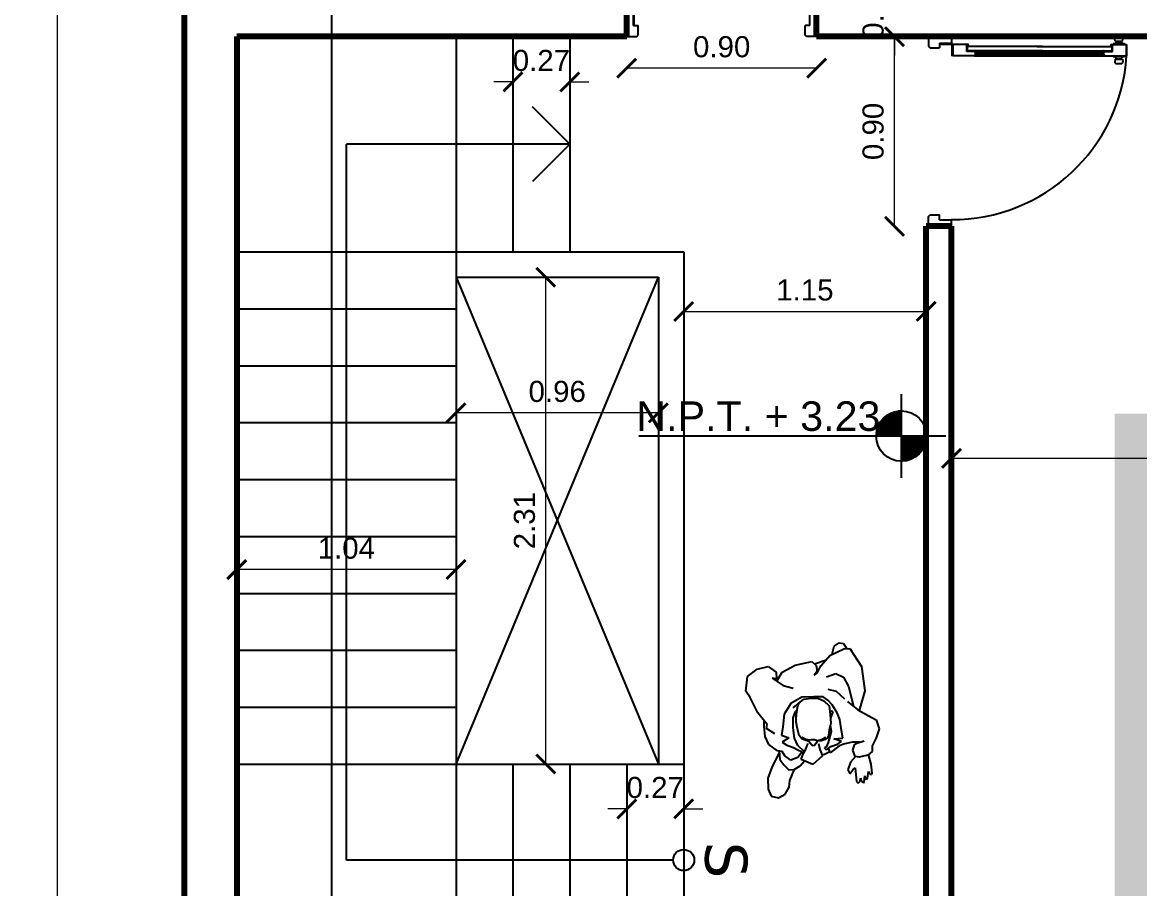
# Model space of a CAD drawing. Header units: inches. Extents: x 20.7 to 104.8, y 84.5 to 143.9.
# Drawn here: x 40.83 to 46.13, y 114.82 to 118.93 of the extents above; entities that cross this region are included whole.
import ezdxf

# ---------------------------------------------------------------- set-up
doc = ezdxf.new("R2010")
doc.units = ezdxf.units.IN
doc.header["$MEASUREMENT"] = 0
doc.linetypes.add('CONTINUA', pattern=[0])
for name, color, linetype in [('Cotas', 60, 'Continuous'), ('Flecha', 6, 'Continuous'), ('Gradas', 3, 'Continuous'), ('Linea de corte', 30, 'Continuous'), ('Niveles', 86, 'Continuous'), ('Personas', 241, 'Continuous'), ('Puertas', 1, 'Continuous'), ('Textura piso', 8, 'Continuous'), ('Vacio', 156, 'Continuous')]:
    doc.layers.add(name, color=color, linetype=linetype)
doc.layers.add('Paredes', color=5, linetype='Continuous', lineweight=80)
doc.styles.get("Standard").update_dxf_attribs({"font": 'arial.ttf'})
doc.styles.add('style1', font='arial.ttf')
doc.dimstyles.new('Cotas', dxfattribs={"dimtxt": 0.1, "dimasz": 0.09, "dimexe": 0.2, "dimexo": 0.4, "dimgap": 0.05, "dimtad": 1, "dimzin": 0, "dimdsep": 46, "dimtxsty": 'Standard', "dimblk": 'ARCHTICK', "dimcen": 0.09, "dimse1": 1, "dimse2": 1, "dimclrd": 60, "dimclre": 256, "dimadec": 0, "dimazin": 0, "dimtfac": 1, "dimtix": 1, "dimtofl": 0, "dimtmove": 1, "dimatfit": 3, "dimfxl": 0, "dimtolj": 1, "dimtzin": 0, "dimlwd": 9, "dimarcsym": 0})

# ---------------------------------------------------------------- blocks, each defined once
blk = doc.blocks.new('puerta2')
at = {"layer": 'Puertas'}
for p, q in [((150.3377, 38.7222), (150.3377, 38.6142)), ((150.3377, 38.7222), (150.3848, 38.7222)), ((150.3377, 38.7222), (150.3377, 38.6142)), ((150.3377, 38.7222), (150.3848, 38.7222)), ((150.3848, 38.7222), (150.3917, 38.7154)), ((150.3848, 38.7222), (150.3917, 38.7154)), ((150.3917, 38.7154), (150.3917, 38.6704)), ((150.3917, 38.7154), (150.3917, 38.6704)), ((151.1906, 38.7222), (151.1837, 38.7154)), ((151.1906, 38.7222), (151.1837, 38.7154)), ((151.1837, 38.7154), (151.1837, 38.6704)), ((151.1837, 38.7154), (151.1837, 38.6704)), ((151.2377, 38.7222), (151.1906, 38.7222)), ((151.2377, 38.7222), (151.1906, 38.7222)), ((151.2377, 38.7222), (151.2377, 38.6142)), ((151.2377, 38.7222), (151.2377, 38.6142)), ((150.369, 38.6704), (150.369, 38.6142)), ((150.369, 38.6704), (150.3917, 38.6704)), ((150.369, 38.6704), (150.369, 38.6142)), ((150.369, 38.6704), (150.3917, 38.6704)), ((150.3712, 38.6682), (150.3712, 38.6142)), ((150.3733, 38.6682), (150.3712, 38.6682)), ((150.3712, 38.6682), (150.3712, 38.6142)), ((150.3733, 38.6682), (150.3712, 38.6682)), ((150.3733, 38.6682), (150.3733, 38.6142)), ((150.3733, 38.6682), (150.3733, 38.6142)), ((151.2064, 38.6704), (151.1837, 38.6704)), ((151.2064, 38.6704), (151.1837, 38.6704)), ((151.2064, 38.6704), (151.2064, 38.6142)), ((151.2064, 38.6704), (151.2064, 38.6142)), ((150.3377, 38.6142), (150.369, 38.6142)), ((150.3377, 38.6142), (150.369, 38.6142)), ((150.3712, 38.6142), (150.3733, 38.6142)), ((150.3712, 38.6142), (150.3733, 38.6142)), ((150.3755, 38.6121), (150.3755, 38.6099)), ((150.3755, 38.6121), (150.4295, 38.6121)), ((150.3755, 38.6121), (150.3755, 38.6099)), ((150.3755, 38.6121), (150.4295, 38.6121)), ((150.4295, 38.6099), (150.3755, 38.6099)), ((150.4295, 38.6099), (150.3755, 38.6099)), ((150.3755, 38.5409), (150.3755, 38.6078)), ((150.4295, 38.6078), (150.3755, 38.6078)), ((150.3755, 38.6078), (150.4295, 38.6078)), ((150.3755, 38.5409), (150.3755, 38.6078)), ((150.4295, 38.6078), (150.3755, 38.6078)), ((150.3755, 38.6078), (150.4295, 38.6078)), ((150.4295, 38.6099), (150.4295, 38.6121)), ((150.4295, 38.6099), (150.4295, 38.6121)), ((150.4295, 38.5066), (150.4295, 38.6078)), ((150.4295, 38.5066), (150.4295, 38.6078)), ((151.2377, 38.6142), (151.2064, 38.6142)), ((151.2377, 38.6142), (151.2064, 38.6142)), ((150.4083, 38.5409), (150.3755, 38.5409)), ((150.4083, 38.5409), (150.3755, 38.5409)), ((150.3824, 38.5387), (150.3755, 38.5387)), ((150.3824, 38.5387), (150.3755, 38.5387)), ((150.3824, 38.5319), (150.3824, 38.5387)), ((150.3824, 38.5319), (150.3824, 38.5387)), ((150.3845, 38.1829), (150.3845, 38.5387)), ((150.3845, 38.2082), (150.3845, 38.5387)), ((150.3845, 38.5387), (150.4061, 38.5387)), ((150.4061, 38.5387), (150.3845, 38.5387)), ((150.3845, 38.1829), (150.3845, 38.5387)), ((150.3845, 38.2082), (150.3845, 38.5387)), ((150.3845, 38.5387), (150.4061, 38.5387)), ((150.4061, 38.5387), (150.3845, 38.5387)), ((150.4061, 38.4998), (150.4061, 38.5387)), ((150.4061, 38.4998), (150.4061, 38.5387)), ((150.4083, 38.4998), (150.4083, 38.5409)), ((150.4083, 38.4998), (150.4083, 38.5409)), ((150.4061, 38.4998), (150.4053, 38.4989)), ((150.4061, 38.4998), (150.4053, 38.4989)), ((150.4061, 38.498), (150.4053, 38.4989)), ((150.4061, 38.498), (150.4053, 38.4989)), ((150.4061, 38.1829), (150.4061, 38.498)), ((150.4061, 38.2082), (150.4061, 38.498)), ((150.4061, 38.1829), (150.4061, 38.498)), ((150.4061, 38.2082), (150.4061, 38.498)), ((150.4226, 38.4998), (150.4083, 38.4998)), ((150.4226, 38.4998), (150.4083, 38.4998)), ((150.4131, 38.4998), (150.4131, 37.8913)), ((150.4131, 38.4998), (150.4131, 37.8913)), ((150.4195, 38.4998), (150.4195, 37.8913)), ((150.4195, 38.4998), (150.4195, 37.8913)), ((150.4226, 38.4998), (150.4295, 38.5066)), ((150.4226, 38.4998), (150.4295, 38.5066)), ((150.4259, 38.503), (150.4259, 37.8881)), ((150.4259, 38.503), (150.4259, 37.8881)), ((150.4277, 38.5048), (150.4277, 37.8863)), ((150.4277, 38.5048), (150.4277, 37.8863)), ((150.4295, 38.5066), (150.4295, 37.8845)), ((150.4295, 38.5066), (150.4295, 37.8845)), ((150.3845, 38.2082), (150.3845, 37.8523)), ((150.3845, 38.2082), (150.3845, 37.8523)), ((150.4061, 38.2082), (150.4061, 37.893)), ((150.4061, 38.2082), (150.4061, 37.893)), ((150.3845, 38.1829), (150.3845, 37.8523)), ((150.3845, 38.1829), (150.3845, 37.8523)), ((150.4061, 38.1829), (150.4061, 37.893)), ((150.4061, 38.1829), (150.4061, 37.893)), ((150.4061, 37.893), (150.4053, 37.8922)), ((150.4061, 37.893), (150.4053, 37.8922)), ((150.4061, 37.8913), (150.4053, 37.8922)), ((150.4061, 37.8913), (150.4053, 37.8922)), ((150.4061, 37.8913), (150.4061, 37.8523)), ((150.4061, 37.8913), (150.4061, 37.8523)), ((150.4083, 37.8913), (150.4083, 37.8502)), ((150.4226, 37.8913), (150.4083, 37.8913)), ((150.4083, 37.8913), (150.4083, 37.8502)), ((150.4226, 37.8913), (150.4083, 37.8913)), ((150.4226, 37.8913), (150.4295, 37.8845)), ((150.4226, 37.8913), (150.4295, 37.8845)), ((150.3593, 37.8372), (150.35, 37.8395)), ((150.3593, 37.8372), (150.35, 37.8395)), ((150.3593, 37.8372), (150.3593, 37.8027)), ((150.3593, 37.8372), (150.3593, 37.8027)), ((150.3711, 37.8462), (150.3755, 37.8462)), ((150.3711, 37.8462), (150.3755, 37.8462)), ((150.3824, 37.8523), (150.3755, 37.8523)), ((150.3824, 37.8523), (150.3755, 37.8523)), ((150.4083, 37.8502), (150.3755, 37.8502)), ((150.3755, 37.8502), (150.3755, 37.7833)), ((150.4083, 37.8502), (150.3755, 37.8502)), ((150.3755, 37.8502), (150.3755, 37.7833)), ((150.3824, 37.8592), (150.3824, 37.8523)), ((150.3824, 37.8592), (150.3824, 37.8523)), ((150.3845, 37.8523), (150.4061, 37.8523)), ((150.4061, 37.8523), (150.3845, 37.8523)), ((150.3845, 37.8523), (150.4061, 37.8523)), ((150.4061, 37.8523), (150.3845, 37.8523)), ((150.4295, 37.8845), (150.4295, 37.7833)), ((150.4295, 37.8845), (150.4295, 37.7833)), ((150.4339, 37.8462), (150.4295, 37.8462)), ((150.4339, 37.8462), (150.4295, 37.8462)), ((150.4457, 37.8372), (150.4569, 37.8395)), ((150.4457, 37.8372), (150.4569, 37.8395)), ((150.4457, 37.8372), (150.4457, 37.8027)), ((150.4457, 37.8372), (150.4457, 37.8027)), ((150.3412, 37.8236), (150.3382, 37.8236)), ((150.3382, 37.8236), (150.3382, 37.8162)), ((150.3412, 37.8236), (150.3382, 37.8236)), ((150.3382, 37.8236), (150.3382, 37.8162)), ((150.3382, 37.8162), (150.3412, 37.8162)), ((150.3382, 37.8162), (150.3412, 37.8162)), ((150.3412, 37.8313), (150.3412, 37.8085)), ((150.3412, 37.8313), (150.3412, 37.8085)), ((150.3412, 37.8162), (150.3412, 37.8236)), ((150.3412, 37.8162), (150.3412, 37.8236)), ((150.3593, 37.8027), (150.35, 37.8004)), ((150.3593, 37.8027), (150.35, 37.8004)), ((150.3593, 37.8301), (150.3654, 37.8301)), ((150.3593, 37.8301), (150.3654, 37.8301)), ((150.3593, 37.8098), (150.3654, 37.8098)), ((150.3593, 37.8098), (150.3654, 37.8098)), ((150.3654, 37.8301), (150.3654, 37.8098)), ((150.3654, 37.8301), (150.3654, 37.8098)), ((150.3711, 37.7936), (150.3755, 37.7936)), ((150.3711, 37.7936), (150.3755, 37.7936)), ((150.4295, 37.7833), (150.3755, 37.7833)), ((150.3755, 37.7833), (150.4295, 37.7833)), ((150.4295, 37.7833), (150.3755, 37.7833)), ((150.3755, 37.7833), (150.4295, 37.7833)), ((150.4339, 37.7936), (150.4295, 37.7936)), ((150.4339, 37.7936), (150.4295, 37.7936)), ((150.4457, 37.8301), (150.4396, 37.8301)), ((150.4396, 37.8301), (150.4396, 37.8098)), ((150.4457, 37.8301), (150.4396, 37.8301)), ((150.4396, 37.8301), (150.4396, 37.8098)), ((150.4457, 37.8098), (150.4396, 37.8098)), ((150.4457, 37.8098), (150.4396, 37.8098)), ((150.4457, 37.8027), (150.4569, 37.8004)), ((150.4457, 37.8027), (150.4569, 37.8004)), ((150.4657, 37.8313), (150.4657, 37.8085)), ((150.4657, 37.8313), (150.4657, 37.8085))]:
    blk.add_line(p, q, dxfattribs=at)
at = {"layer": 'Puertas', "extrusion": (0, 0, -1)}
for centre, major_axis, start_param, end_param in [((150.3733, 38.6121), (0.00153, 0.00153), -1.570796, 4.712389), ((150.3733, 38.6121), (0.00153, 0.00153), -1.570796, 4.712389), ((150.3769, 38.6111), (-0.5865, 0.5865), 2.35245, 3.863557), ((150.3824, 38.5387), (0.00485, 0.00485), 2.356194, 3.926991), ((150.3824, 38.5387), (0.00485, 0.00485), 2.356194, 3.926991), ((150.3493, 37.8313), (0.00575, 0.00575), 3.926991, 5.579394), ((150.3493, 37.8313), (0.00575, 0.00575), 3.926991, 5.579394), ((150.3455, 37.8463), (-0.0182, 0.0182), 2.357943, 3.03977), ((150.3455, 37.8463), (-0.0182, 0.0182), 2.357943, 3.03977), ((150.3824, 37.8523), (-0.00485, 0.00485), 5.497787, 7.068583), ((150.3824, 37.8523), (-0.00485, 0.00485), 5.497787, 7.068583), ((150.4595, 37.8463), (-0.0182, 0.0182), 4.814212, 5.496038), ((150.4595, 37.8463), (-0.0182, 0.0182), 4.814212, 5.496038), ((150.4575, 37.8313), (-0.00575, 0.00575), 0.703791, 2.356194), ((150.4575, 37.8313), (-0.00575, 0.00575), 0.703791, 2.356194), ((150.3493, 37.8085), (-0.00575, 0.00575), 3.845384, 5.497787), ((150.3493, 37.8085), (-0.00575, 0.00575), 3.845384, 5.497787), ((150.3455, 37.7936), (-0.0182, 0.0182), 1.672619, 2.354446), ((150.3455, 37.7936), (-0.0182, 0.0182), 1.672619, 2.354446), ((150.4595, 37.7936), (-0.0182, 0.0182), 5.499536, 6.181362), ((150.4595, 37.7936), (-0.0182, 0.0182), 5.499536, 6.181362), ((150.4575, 37.8085), (-0.00575, 0.00575), 2.356194, 4.008598), ((150.4575, 37.8085), (-0.00575, 0.00575), 2.356194, 4.008598)]:
    blk.add_ellipse(centre, major_axis=major_axis, ratio=1, start_param=start_param, end_param=end_param, dxfattribs=at)
blk = doc.blocks.new('persona2')
at = {"layer": 'Personas', "color": 30, "linetype": 'ByBlock'}
for p, q in [((45.0493, 30.947), (45.0801, 30.9681)), ((45.0801, 30.9681), (45.1494, 30.9605)), ((45.1494, 30.9605), (45.184, 30.9143)), ((44.9223, 30.8662), (44.9762, 30.9105)), ((44.9762, 30.9105), (45.0493, 30.947)), ((45.184, 30.9143), (45.1975, 30.8624)), ((44.7972, 30.8182), (44.8261, 30.8585)), ((44.8261, 30.8585), (44.8646, 30.8759)), ((44.8646, 30.8759), (44.9127, 30.8816)), ((44.878, 30.8297), (44.9031, 30.8701)), ((44.9031, 30.8701), (44.9223, 30.8662)), ((44.9127, 30.8816), (44.9411, 30.8816)), ((45.1417, 30.8432), (45.1071, 30.7912)), ((45.1378, 30.822), (45.1417, 30.8432)), ((45.1975, 30.8624), (45.1706, 30.8239)), ((44.7549, 30.8066), (44.7299, 30.7874)), ((44.7959, 30.8105), (44.7549, 30.8066)), ((44.7722, 30.7836), (44.7934, 30.7951)), ((44.7934, 30.7951), (44.7972, 30.8182)), ((44.8376, 30.7951), (44.8242, 30.7739)), ((44.8588, 30.7643), (44.8376, 30.7951)), ((44.8703, 30.7989), (44.8588, 30.7643)), ((44.9108, 30.7932), (44.8703, 30.7989)), ((44.9704, 30.7855), (44.9108, 30.7932)), ((45.1071, 30.7912), (45.0936, 30.7432)), ((45.1273, 30.8215), (45.1706, 30.7951)), ((45.1706, 30.8239), (45.1378, 30.822)), ((45.1706, 30.7951), (45.2033, 30.7336)), ((44.7299, 30.7874), (44.7068, 30.7643)), ((44.7068, 30.7643), (44.7087, 30.7393)), ((44.7087, 30.7393), (44.726, 30.7105)), ((44.753, 30.7547), (44.7722, 30.7836)), ((44.7645, 30.722), (44.753, 30.7547)), ((44.8126, 30.7413), (44.8011, 30.722)), ((44.8242, 30.7739), (44.8126, 30.7413)), ((44.8222, 30.722), (44.8569, 30.7374)), ((44.8569, 30.7374), (44.905, 30.7432)), ((44.905, 30.7432), (44.9531, 30.7432)), ((44.9531, 30.7432), (44.9825, 30.7319)), ((45.0205, 30.7547), (44.9704, 30.7855)), ((45.0512, 30.7028), (45.0205, 30.7547)), ((44.726, 30.7105), (44.7487, 30.6903)), ((44.7914, 30.7009), (44.7645, 30.722)), ((44.8011, 30.722), (44.7914, 30.7009)), ((44.7931, 30.6907), (44.8222, 30.722)), ((45.0532, 30.6451), (45.0512, 30.7028)), ((45.2033, 30.7336), (45.2206, 30.6547)), ((45.0532, 30.6009), (45.0532, 30.6451)), ((45.1744, 30.6297), (45.1552, 30.6432)), ((45.1552, 30.6432), (45.1648, 30.6297)), ((45.1648, 30.6297), (45.1994, 30.6124)), ((45.2014, 30.6336), (45.1744, 30.6297)), ((45.2206, 30.6547), (45.2014, 30.6336)), ((45.2087, 30.6416), (45.229, 30.5874)), ((44.7799, 30.5951), (44.7762, 30.6062)), ((44.7914, 30.5693), (44.7799, 30.5951)), ((44.8126, 30.5951), (44.8011, 30.5855)), ((44.8011, 30.5855), (44.8165, 30.5644)), ((44.8145, 30.5874), (44.8126, 30.5951)), ((44.8357, 30.5778), (44.8145, 30.5874)), ((44.8877, 30.5624), (44.8357, 30.5778)), ((45.0147, 30.5586), (45.0378, 30.5797)), ((45.0378, 30.5797), (45.0532, 30.6009)), ((45.0897, 30.5797), (45.0801, 30.5394)), ((45.1475, 30.5855), (45.1629, 30.5413)), ((45.1994, 30.6124), (45.2495, 30.5701)), ((44.7876, 30.5682), (44.8068, 30.574)), ((44.8203, 30.5259), (44.7876, 30.5682)), ((44.8165, 30.5644), (44.828, 30.5336)), ((44.8299, 30.499), (44.8203, 30.5259)), ((44.828, 30.5336), (44.8415, 30.5144)), ((44.8415, 30.5144), (44.853, 30.5509)), ((44.853, 30.5509), (44.8569, 30.5086)), ((44.918, 30.5675), (44.8877, 30.5624)), ((44.9454, 30.5221), (44.9762, 30.5355)), ((44.9762, 30.5355), (45.0147, 30.5586)), ((45.0801, 30.5394), (45.0435, 30.5)), ((45.1629, 30.5413), (45.1455, 30.5048)), ((45.2495, 30.5701), (45.2803, 30.5028)), ((44.8376, 30.4624), (44.8299, 30.499)), ((44.8569, 30.5086), (44.8934, 30.5144)), ((44.8934, 30.5144), (44.9454, 30.5221)), ((45.0301, 30.4855), (44.9916, 30.4375)), ((45.1013, 30.4817), (45.0089, 30.4567)), ((45.1455, 30.5048), (45.1013, 30.4817)), ((45.2822, 30.474), (45.1975, 30.4201)), ((45.2803, 30.5028), (45.2822, 30.474)), ((44.7664, 30.4298), (44.7703, 30.449)), ((44.7761, 30.3894), (44.7664, 30.4298)), ((44.7703, 30.449), (44.7991, 30.4605)), ((44.7991, 30.4605), (44.828, 30.4509)), ((44.828, 30.4509), (44.8338, 30.4413)), ((44.8338, 30.4413), (44.8434, 30.4067)), ((44.8376, 30.4275), (44.8376, 30.4624)), ((44.9916, 30.4375), (44.9646, 30.3875)), ((45.082, 30.4028), (44.9875, 30.4298)), ((45.1975, 30.4201), (45.082, 30.4028)), ((44.7934, 30.3682), (44.7761, 30.3894)), ((44.8203, 30.3682), (44.7934, 30.3682)), ((44.8588, 30.349), (44.8203, 30.3682)), ((44.9646, 30.3875), (44.9435, 30.349)), ((44.9011, 30.3355), (44.8588, 30.349)), ((44.9435, 30.349), (44.9011, 30.3355))]:
    blk.add_line(p, q, dxfattribs=at)
at = {"layer": 'Personas', "color": 18, "linetype": 'ByBlock'}
for p, q in [((44.5817, 30.847), (44.574, 30.8124)), ((44.6144, 30.8624), (44.5817, 30.847)), ((44.6664, 30.8643), (44.6144, 30.8624)), ((44.7222, 30.8432), (44.6664, 30.8643)), ((44.787, 30.8097), (44.7222, 30.8432)), ((44.574, 30.8124), (44.5913, 30.7816)), ((44.5913, 30.7816), (44.624, 30.7624)), ((44.624, 30.7624), (44.6567, 30.7586)), ((44.6567, 30.7586), (44.7099, 30.7373)), ((45.2547, 30.5587), (45.2937, 30.549)), ((45.2937, 30.549), (45.3091, 30.5259)), ((45.3091, 30.5259), (45.3053, 30.5048)), ((45.3053, 30.5048), (45.2812, 30.4887))]:
    blk.add_line(p, q, dxfattribs=at)
at = {"layer": 'Personas', "linetype": 'ByBlock'}
for p, q in [((45, 30.7437), (45.0411, 30.6931)), ((44.8432, 30.6724), (44.845, 30.684)), ((44.845, 30.684), (44.8536, 30.7023)), ((44.8536, 30.7023), (44.8694, 30.7156)), ((44.8694, 30.7156), (44.9004, 30.7229)), ((44.9004, 30.7229), (44.9321, 30.7284)), ((44.9321, 30.7284), (44.9546, 30.729)), ((44.9546, 30.729), (44.982, 30.7266)), ((44.9839, 30.7321), (44.9581, 30.7287)), ((44.965, 30.7296), (45.0094, 30.7217)), ((44.9875, 30.7278), (44.9839, 30.7321)), ((44.9857, 30.726), (44.9875, 30.7278)), ((45.0094, 30.7217), (45.0253, 30.7126)), ((45.0411, 30.6931), (45.046, 30.6597)), ((44.8201, 30.6481), (44.8237, 30.6548)), ((44.8225, 30.642), (44.8201, 30.6481)), ((44.8322, 30.6359), (44.8225, 30.642)), ((44.8237, 30.6548), (44.8335, 30.6621)), ((44.8426, 30.6292), (44.8322, 30.6359)), ((44.8335, 30.6621), (44.8432, 30.667)), ((44.8438, 30.611), (44.8426, 30.6292)), ((44.8432, 30.667), (44.8432, 30.6724)), ((45.046, 30.6597), (45.0442, 30.6238)), ((44.8499, 30.5915), (44.8438, 30.611)), ((44.856, 30.5818), (44.8499, 30.5915)), ((44.8688, 30.5751), (44.856, 30.5818)), ((45.0338, 30.5982), (45.0107, 30.5727)), ((45.0442, 30.6238), (45.0338, 30.5982)), ((44.8956, 30.5721), (44.8688, 30.5751)), ((44.9285, 30.5654), (44.8956, 30.5721)), ((44.9693, 30.5672), (44.9285, 30.5654)), ((44.9839, 30.5556), (44.9515, 30.5664)), ((45.0107, 30.5727), (44.9693, 30.5672)), ((44.9827, 30.569), (44.9869, 30.5611)), ((44.9869, 30.5611), (44.9839, 30.5556)), ((44.7068, 30.4836), (44.6875, 30.474)), ((44.6875, 30.474), (44.7068, 30.4605)), ((44.7433, 30.4721), (44.7068, 30.4836)), ((44.77, 30.4478), (44.7433, 30.4721)), ((44.651, 30.4432), (44.6433, 30.4355)), ((44.6433, 30.4355), (44.6529, 30.4259)), ((44.651, 30.4201), (44.6452, 30.4105)), ((44.7164, 30.449), (44.651, 30.4432)), ((44.6664, 30.424), (44.651, 30.4201)), ((44.6529, 30.4259), (44.6664, 30.424)), ((44.7068, 30.4605), (44.7164, 30.449)), ((44.6452, 30.4105), (44.649, 30.4067)), ((44.649, 30.4067), (44.6779, 30.4028)), ((44.6644, 30.4009), (44.6625, 30.3932)), ((44.6625, 30.3932), (44.6664, 30.3913)), ((44.6779, 30.4028), (44.6644, 30.4009)), ((44.6664, 30.3913), (44.6991, 30.3855)), ((44.6856, 30.3798), (44.6837, 30.3721)), ((44.6837, 30.3721), (44.6914, 30.3682)), ((44.6991, 30.3855), (44.6856, 30.3798)), ((44.6914, 30.3682), (44.7337, 30.374)), ((44.7337, 30.374), (44.7786, 30.3862))]:
    blk.add_line(p, q, dxfattribs=at)
at = {"layer": 'Personas', "color": 5, "linetype": 'ByBlock'}
for p, q in [((44.7318, 30.6509), (44.7549, 30.7047)), ((44.7549, 30.7047), (44.7857, 30.6951)), ((44.7857, 30.6951), (44.8049, 30.6836)), ((44.8049, 30.6836), (44.8299, 30.674)), ((44.7722, 30.6047), (44.7318, 30.6509)), ((44.8299, 30.674), (44.8319, 30.674)), ((44.803, 30.6163), (44.7722, 30.6047)), ((44.8319, 30.624), (44.803, 30.6163))]:
    blk.add_line(p, q, dxfattribs=at)
at = {"layer": 'Personas', "color": 250, "linetype": 'ByBlock'}
for p, q in [((44.8517, 30.684), (44.8487, 30.6682)), ((44.8615, 30.7017), (44.8517, 30.684)), ((44.8499, 30.6439), (44.8456, 30.6274)), ((44.8487, 30.6682), (44.8505, 30.6566)), ((44.8505, 30.6566), (44.8499, 30.6439)), ((44.8456, 30.6274), (44.8517, 30.6049)), ((44.8517, 30.6049), (44.8615, 30.5879))]:
    blk.add_line(p, q, dxfattribs=at)
blk = doc.blocks.new('_ArchTick')
at = {"color": 0, "linetype": 'ByBlock', "const_width": 0.15}
blk.add_lwpolyline([(-0.5, -0.5), (0.5, 0.5)], dxfattribs=at)
blk = doc.blocks.new('*D298')
at = {"layer": 'Cotas', "color": 60, "linetype": 'CONTINUA', "lineweight": 9, "transparency": 16777216}
blk.add_line((40.9977, 108.9211), (40.9977, 138.9711), dxfattribs=at)
at = {"layer": 'Defpoints', "color": 0, "transparency": 16777216}
for p in [(40.9977, 138.9711), (40.9977, 138.9711), (40.9977, 108.9211)]:
    blk.add_point(p, dxfattribs=at)
at = {"layer": 'Cotas', "color": 60, "lineweight": 9, "transparency": 16777216, "xscale": 0.09, "yscale": 0.09, "zscale": 0.09}
for p, rotation in [((40.9977, 138.9711), 90), ((40.9977, 108.9211), 270)]:
    blk.add_blockref('_ArchTick', p, dxfattribs=dict(at, rotation=rotation))
at = {"layer": 'Cotas', "color": 0, "transparency": 16777216, "insert": (40.8966, 123.9461), "char_height": 0.1, "attachment_point": 5, "rotation": 90}
blk.add_mtext('\\A1;30.05', dxfattribs=at)
blk = doc.blocks.new('*D406')
at = {"layer": 'Cotas', "color": 60, "linetype": 'CONTINUA', "lineweight": 9, "transparency": 16777216}
blk.add_line((50.5576, 116.8646), (45.2373, 116.8646), dxfattribs=at)
at = {"layer": 'Defpoints', "color": 0, "transparency": 16777216}
for p in [(45.2373, 116.8646), (45.2373, 116.8646), (50.5576, 116.8646)]:
    blk.add_point(p, dxfattribs=at)
at = {"layer": 'Cotas', "color": 60, "lineweight": 9, "transparency": 16777216, "xscale": 0.09, "yscale": 0.09, "zscale": 0.09, "rotation": 180}
blk.add_blockref('_ArchTick', (45.2373, 116.8646), dxfattribs=at)
at = {"layer": 'Cotas', "color": 60, "lineweight": 9, "transparency": 16777216, "xscale": 0.09, "yscale": 0.09, "zscale": 0.09}
blk.add_blockref('_ArchTick', (50.5576, 116.8646), dxfattribs=at)
at = {"layer": 'Cotas', "color": 0, "transparency": 16777216, "insert": (47.8974, 116.9657), "char_height": 0.1, "attachment_point": 5}
blk.add_mtext('\\A1;5.32', dxfattribs=at)
blk = doc.blocks.new('*D307')
at = {"layer": 'Cotas', "color": 60, "linetype": 'CONTINUA', "lineweight": 9, "transparency": 16777216}
blk.add_line((43.9677, 117.5616), (45.1173, 117.5616), dxfattribs=at)
at = {"layer": 'Defpoints', "color": 0, "transparency": 16777216}
for p in [(43.9677, 117.5616), (45.1173, 117.5616), (45.1173, 117.5616)]:
    blk.add_point(p, dxfattribs=at)
at = {"layer": 'Cotas', "color": 60, "lineweight": 9, "transparency": 16777216, "xscale": 0.09, "yscale": 0.09, "zscale": 0.09, "rotation": 180}
blk.add_blockref('_ArchTick', (43.9677, 117.5616), dxfattribs=at)
at = {"layer": 'Cotas', "color": 60, "lineweight": 9, "transparency": 16777216, "xscale": 0.09, "yscale": 0.09, "zscale": 0.09}
blk.add_blockref('_ArchTick', (45.1173, 117.5616), dxfattribs=at)
at = {"layer": 'Cotas', "color": 0, "transparency": 16777216, "insert": (44.5425, 117.6627), "char_height": 0.1, "attachment_point": 5}
blk.add_mtext('\\A1;1.15', dxfattribs=at)
blk = doc.blocks.new('*D308')
at = {"layer": 'Cotas', "color": 60, "linetype": 'CONTINUA', "lineweight": 9, "transparency": 16777216}
for p, q in [((43.6977, 115.2015), (43.6077, 115.2015)), ((43.9677, 115.2015), (44.0577, 115.2015))]:
    blk.add_line(p, q, dxfattribs=at)
at = {"layer": 'Defpoints', "color": 0, "transparency": 16777216}
for p in [(43.6977, 115.2015), (43.9677, 115.2015), (43.9677, 115.2015)]:
    blk.add_point(p, dxfattribs=at)
at = {"layer": 'Cotas', "color": 60, "lineweight": 9, "transparency": 16777216, "xscale": 0.09, "yscale": 0.09, "zscale": 0.09}
blk.add_blockref('_ArchTick', (43.6977, 115.2015), dxfattribs=at)
at = {"layer": 'Cotas', "color": 60, "lineweight": 9, "transparency": 16777216, "xscale": 0.09, "yscale": 0.09, "zscale": 0.09, "rotation": 180}
blk.add_blockref('_ArchTick', (43.9677, 115.2015), dxfattribs=at)
at = {"layer": 'Cotas', "color": 0, "transparency": 16777216, "insert": (43.8327, 115.3026), "char_height": 0.1, "attachment_point": 5}
blk.add_mtext('\\A1;0.27', dxfattribs=at)
blk = doc.blocks.new('*D309')
at = {"layer": 'Cotas', "color": 60, "linetype": 'CONTINUA', "lineweight": 9, "transparency": 16777216}
blk.add_line((43.8477, 117.0804), (42.8877, 117.0804), dxfattribs=at)
at = {"layer": 'Defpoints', "color": 0, "transparency": 16777216}
for p in [(42.8877, 117.0804), (42.8877, 117.0804), (43.8477, 117.0804)]:
    blk.add_point(p, dxfattribs=at)
at = {"layer": 'Cotas', "color": 60, "lineweight": 9, "transparency": 16777216, "xscale": 0.09, "yscale": 0.09, "zscale": 0.09, "rotation": 180}
blk.add_blockref('_ArchTick', (42.8877, 117.0804), dxfattribs=at)
at = {"layer": 'Cotas', "color": 60, "lineweight": 9, "transparency": 16777216, "xscale": 0.09, "yscale": 0.09, "zscale": 0.09}
blk.add_blockref('_ArchTick', (43.8477, 117.0804), dxfattribs=at)
at = {"layer": 'Cotas', "color": 0, "transparency": 16777216, "insert": (43.3677, 117.1814), "char_height": 0.1, "attachment_point": 5}
blk.add_mtext('\\A1;0.96', dxfattribs=at)
blk = doc.blocks.new('*D408')
at = {"layer": 'Cotas', "color": 60, "linetype": 'CONTINUA', "lineweight": 9, "transparency": 16777216}
blk.add_line((43.3137, 115.414), (43.3137, 117.724), dxfattribs=at)
at = {"layer": 'Defpoints', "color": 0, "transparency": 16777216}
for p in [(43.3137, 117.724), (43.3137, 117.724), (43.3137, 115.414)]:
    blk.add_point(p, dxfattribs=at)
at = {"layer": 'Cotas', "color": 60, "lineweight": 9, "transparency": 16777216, "xscale": 0.09, "yscale": 0.09, "zscale": 0.09}
for p, rotation in [((43.3137, 117.724), 90), ((43.3137, 115.414), 270)]:
    blk.add_blockref('_ArchTick', p, dxfattribs=dict(at, rotation=rotation))
at = {"layer": 'Cotas', "color": 0, "transparency": 16777216, "insert": (43.2126, 116.569), "char_height": 0.1, "attachment_point": 5, "rotation": 90}
blk.add_mtext('\\A1;2.31', dxfattribs=at)
blk = doc.blocks.new('*D409')
at = {"layer": 'Cotas', "color": 60, "linetype": 'CONTINUA', "lineweight": 9, "transparency": 16777216}
blk.add_line((42.8877, 116.3368), (41.8477, 116.3368), dxfattribs=at)
at = {"layer": 'Defpoints', "color": 0, "transparency": 16777216}
for p in [(41.8477, 116.3368), (41.8477, 116.3368), (42.8877, 116.3368)]:
    blk.add_point(p, dxfattribs=at)
at = {"layer": 'Cotas', "color": 60, "lineweight": 9, "transparency": 16777216, "xscale": 0.09, "yscale": 0.09, "zscale": 0.09, "rotation": 180}
blk.add_blockref('_ArchTick', (41.8477, 116.3368), dxfattribs=at)
at = {"layer": 'Cotas', "color": 60, "lineweight": 9, "transparency": 16777216, "xscale": 0.09, "yscale": 0.09, "zscale": 0.09}
blk.add_blockref('_ArchTick', (42.8877, 116.3368), dxfattribs=at)
at = {"layer": 'Cotas', "color": 0, "transparency": 16777216, "insert": (42.3677, 116.4379), "char_height": 0.1, "attachment_point": 5}
blk.add_mtext('\\A1;1.04', dxfattribs=at)
blk = doc.blocks.new('*D319')
at = {"layer": 'Cotas', "color": 60, "linetype": 'CONTINUA', "lineweight": 9, "transparency": 16777216}
blk.add_line((44.9673, 117.9655), (44.9673, 118.8655), dxfattribs=at)
at = {"layer": 'Defpoints', "color": 0, "transparency": 16777216}
for p in [(44.9673, 118.8655), (44.9673, 118.8655), (44.9673, 117.9655)]:
    blk.add_point(p, dxfattribs=at)
at = {"layer": 'Cotas', "color": 60, "lineweight": 9, "transparency": 16777216, "xscale": 0.09, "yscale": 0.09, "zscale": 0.09}
for p, rotation in [((44.9673, 118.8655), 90), ((44.9673, 117.9655), 270)]:
    blk.add_blockref('_ArchTick', p, dxfattribs=dict(at, rotation=rotation))
at = {"layer": 'Cotas', "color": 0, "transparency": 16777216, "insert": (44.8662, 118.4155), "char_height": 0.1, "attachment_point": 5, "rotation": 90}
blk.add_mtext('\\A1;0.90', dxfattribs=at)
blk = doc.blocks.new('*D320')
at = {"layer": 'Cotas', "color": 60, "linetype": 'CONTINUA', "lineweight": 9, "transparency": 16777216}
blk.add_line((44.5977, 118.7155), (43.6977, 118.7155), dxfattribs=at)
at = {"layer": 'Defpoints', "color": 0, "transparency": 16777216}
for p in [(43.6977, 118.7155), (43.6977, 118.7155), (44.5977, 118.7155)]:
    blk.add_point(p, dxfattribs=at)
at = {"layer": 'Cotas', "color": 60, "lineweight": 9, "transparency": 16777216, "xscale": 0.09, "yscale": 0.09, "zscale": 0.09, "rotation": 180}
blk.add_blockref('_ArchTick', (43.6977, 118.7155), dxfattribs=at)
at = {"layer": 'Cotas', "color": 60, "lineweight": 9, "transparency": 16777216, "xscale": 0.09, "yscale": 0.09, "zscale": 0.09}
blk.add_blockref('_ArchTick', (44.5977, 118.7155), dxfattribs=at)
at = {"layer": 'Cotas', "color": 0, "transparency": 16777216, "insert": (44.1477, 118.8166), "char_height": 0.1, "attachment_point": 5}
blk.add_mtext('\\A1;0.90', dxfattribs=at)
blk = doc.blocks.new('*D321')
at = {"layer": 'Cotas', "color": 60, "linetype": 'CONTINUA', "lineweight": 9, "transparency": 16777216}
for p, q in [((44.9673, 119.1155), (44.9673, 119.2055)), ((44.9673, 118.8655), (44.9673, 118.7755))]:
    blk.add_line(p, q, dxfattribs=at)
at = {"layer": 'Defpoints', "color": 0, "transparency": 16777216}
for p in [(44.9673, 119.1155), (44.9673, 119.1155), (44.9673, 118.8655)]:
    blk.add_point(p, dxfattribs=at)
at = {"layer": 'Cotas', "color": 60, "lineweight": 9, "transparency": 16777216, "xscale": 0.09, "yscale": 0.09, "zscale": 0.09}
for p, rotation in [((44.9673, 119.1155), 270), ((44.9673, 118.8655), 90)]:
    blk.add_blockref('_ArchTick', p, dxfattribs=dict(at, rotation=rotation))
at = {"layer": 'Cotas', "color": 0, "transparency": 16777216, "insert": (44.8662, 118.9905), "char_height": 0.1, "attachment_point": 5, "rotation": 90}
blk.add_mtext('\\A1;0.25', dxfattribs=at)
blk = doc.blocks.new('*D412')
at = {"layer": 'Cotas', "color": 60, "linetype": 'CONTINUA', "lineweight": 9, "transparency": 16777216}
for p, q in [((43.1577, 118.6504), (43.0677, 118.6504)), ((43.4277, 118.6504), (43.5177, 118.6504))]:
    blk.add_line(p, q, dxfattribs=at)
at = {"layer": 'Defpoints', "color": 0, "transparency": 16777216}
for p in [(43.1577, 118.6504), (43.4277, 118.6504), (43.4277, 118.6504)]:
    blk.add_point(p, dxfattribs=at)
at = {"layer": 'Cotas', "color": 60, "lineweight": 9, "transparency": 16777216, "xscale": 0.09, "yscale": 0.09, "zscale": 0.09}
blk.add_blockref('_ArchTick', (43.1577, 118.6504), dxfattribs=at)
at = {"layer": 'Cotas', "color": 60, "lineweight": 9, "transparency": 16777216, "xscale": 0.09, "yscale": 0.09, "zscale": 0.09, "rotation": 180}
blk.add_blockref('_ArchTick', (43.4277, 118.6504), dxfattribs=at)
at = {"layer": 'Cotas', "color": 0, "transparency": 16777216, "insert": (43.2927, 118.7515), "char_height": 0.1, "attachment_point": 5}
blk.add_mtext('\\A1;0.27', dxfattribs=at)
blk = doc.blocks.new('Nivel2')
at = {"layer": 'Niveles'}
for p, q in [((46.512, 32.297), (46.512, 32.6947)), ((46.4434, 32.5935), (46.4434, 32.4959)), ((46.512, 32.5942), (46.4444, 32.5942)), ((46.4483, 32.5968), (46.4483, 32.4959)), ((46.512, 32.5991), (46.4522, 32.5991)), ((46.4533, 32.5997), (46.4533, 32.4959)), ((46.4583, 32.6024), (46.4583, 32.4959)), ((46.512, 32.6041), (46.4618, 32.6041)), ((46.4632, 32.6048), (46.4632, 32.4959)), ((46.4682, 32.6069), (46.4682, 32.4959)), ((46.4732, 32.6087), (46.4732, 32.4959)), ((46.512, 32.6091), (46.4743, 32.6091)), ((46.4782, 32.6103), (46.4782, 32.4959)), ((46.4831, 32.6116), (46.4831, 32.4959)), ((46.4881, 32.6128), (46.4881, 32.4959)), ((46.4931, 32.6137), (46.4931, 32.4959)), ((46.512, 32.614), (46.4955, 32.614)), ((46.498, 32.6144), (46.498, 32.4959)), ((46.503, 32.6148), (46.503, 32.4959)), ((46.508, 32.6151), (46.508, 32.4959)), ((46.512, 32.5395), (46.4009, 32.5395)), ((46.512, 32.5444), (46.403, 32.5444)), ((46.4036, 32.5457), (46.4036, 32.4959)), ((46.512, 32.5494), (46.4054, 32.5494)), ((46.512, 32.5544), (46.408, 32.5544)), ((46.4086, 32.5553), (46.4086, 32.4959)), ((46.512, 32.5594), (46.411, 32.5594)), ((46.4135, 32.5632), (46.4135, 32.4959)), ((46.512, 32.5643), (46.4143, 32.5643)), ((46.512, 32.5693), (46.418, 32.5693)), ((46.4185, 32.57), (46.4185, 32.4959)), ((46.512, 32.5743), (46.4221, 32.5743)), ((46.4235, 32.5759), (46.4235, 32.4959)), ((46.512, 32.5792), (46.4267, 32.5792)), ((46.4284, 32.581), (46.4284, 32.4959)), ((46.512, 32.5842), (46.4318, 32.5842)), ((46.4334, 32.5856), (46.4334, 32.4959)), ((46.512, 32.5892), (46.4377, 32.5892)), ((46.4384, 32.5898), (46.4384, 32.4959)), ((46.7232, 32.4959), (45.2662, 32.4959)), ((46.512, 32.4997), (46.3928, 32.4997)), ((46.512, 32.5047), (46.393, 32.5047)), ((46.512, 32.5096), (46.3935, 32.5096)), ((46.3936, 32.5109), (46.3936, 32.4959)), ((46.512, 32.5146), (46.3942, 32.5146)), ((46.512, 32.5196), (46.3951, 32.5196)), ((46.512, 32.5246), (46.3962, 32.5246)), ((46.512, 32.5295), (46.3975, 32.5295)), ((46.3986, 32.533), (46.3986, 32.4959)), ((46.512, 32.5345), (46.3991, 32.5345)), ((46.6313, 32.4947), (46.512, 32.4947)), ((46.6312, 32.4898), (46.512, 32.4898)), ((46.6308, 32.4848), (46.512, 32.4848)), ((46.513, 32.4959), (46.513, 32.3766)), ((46.5179, 32.4959), (46.5179, 32.3767)), ((46.5229, 32.4959), (46.5229, 32.3771)), ((46.5279, 32.4959), (46.5279, 32.3776)), ((46.5328, 32.4959), (46.5328, 32.3784)), ((46.5378, 32.4959), (46.5378, 32.3794)), ((46.5428, 32.4959), (46.5428, 32.3806)), ((46.5478, 32.4959), (46.5478, 32.382)), ((46.5527, 32.4959), (46.5527, 32.3837)), ((46.5577, 32.4959), (46.5577, 32.3857)), ((46.5627, 32.4959), (46.5627, 32.3878)), ((46.5676, 32.4959), (46.5676, 32.3903)), ((46.5726, 32.4959), (46.5726, 32.3931)), ((46.5776, 32.4959), (46.5776, 32.3962)), ((46.5826, 32.4959), (46.5826, 32.3996)), ((46.5875, 32.4959), (46.5875, 32.4035)), ((46.5925, 32.4959), (46.5925, 32.4078)), ((46.5975, 32.4959), (46.5975, 32.4126)), ((46.6024, 32.4959), (46.6024, 32.418)), ((46.6074, 32.4959), (46.6074, 32.4242)), ((46.6124, 32.4959), (46.6124, 32.4314)), ((46.6174, 32.4959), (46.6174, 32.4399)), ((46.6223, 32.4959), (46.6223, 32.4504)), ((46.6273, 32.4959), (46.6273, 32.4651)), ((46.6302, 32.4798), (46.512, 32.4798)), ((46.6295, 32.4748), (46.512, 32.4748)), ((46.6285, 32.4699), (46.512, 32.4699)), ((46.6272, 32.4649), (46.512, 32.4649)), ((46.6258, 32.4599), (46.512, 32.4599)), ((46.6241, 32.455), (46.512, 32.455)), ((46.6222, 32.45), (46.512, 32.45)), ((46.6199, 32.445), (46.512, 32.445)), ((46.6175, 32.44), (46.512, 32.44)), ((46.6147, 32.4351), (46.512, 32.4351)), ((46.6116, 32.4301), (46.512, 32.4301)), ((46.6081, 32.4251), (46.512, 32.4251)), ((46.6042, 32.4202), (46.512, 32.4202)), ((46.5999, 32.4152), (46.512, 32.4152)), ((46.5951, 32.4102), (46.512, 32.4102)), ((46.5896, 32.4052), (46.512, 32.4052)), ((46.5834, 32.4003), (46.512, 32.4003)), ((46.5762, 32.3953), (46.512, 32.3953)), ((46.5677, 32.3903), (46.512, 32.3903)), ((46.557, 32.3854), (46.512, 32.3854)), ((46.542, 32.3804), (46.512, 32.3804))]:
    blk.add_line(p, q, dxfattribs=at)
blk.add_circle((46.512, 32.4959), 0.1193, dxfattribs=at)

msp = doc.modelspace()

# ---------------------------------------------------------------- hatches: boundary and pattern name
at = {"layer": 'Textura piso'}
h = msp.add_hatch(dxfattribs=at)
h.set_pattern_fill('AR-CONC', color=256, scale=0.02, angle=270, style=0)
h.set_pattern_definition([(320, (0.1879, -18.05129), (-0.01255043, -0.14345204), [0.015, -0.165]), (265, (0.1879, -18.05129), (0.15043843, 0.02775027), [0.012, -0.132]), (10.4514, (0.18686, -18.06324), (0.13788791, -0.11570188), [0.01274804, -0.14022842]), (316.1842, (0.2279, -18.05129), (-0.0331038, -0.2134482), [0.0225, -0.2475]), (6.6356, (0.22515, -18.06908), (0.19482357, -0.18693254), [0.01912206, -0.2103426]), (261.1842, (0.2279, -18.0513), (0.19482372, -0.1869324), [0.018, -0.198]), (291, (0.2179, -18.07129), (-0.08052378, -0.11938141), [0.015, -0.165]), (236, (0.2179, -18.07129), (0.14503001, -0.04866307), [0.012, -0.132]), (341.4514, (0.2112, -18.08124), (0.0645061, -0.16804453), [0.01274804, -0.14022842]), (307.5, (0.187904, -18.05129), (0.06657877, -0.002431971), [0, -0.1304, 0, -0.134, 0, -0.1325]), (277.5, (0.187904, -18.05129), (0.078882342, -0.052613907), [0, -0.0764, 0, -0.1274, 0, -0.0505]), (237.5, (0.187904, -18.00669), (-0.004510974, -0.106764487), [0, -0.05, 0, -0.156, 0, -0.207]), (227.5, (0.1879, -17.98669), (0.020020996, -0.116637234), [0, -0.065, 0, -0.1036, 0, -0.147])])
h.paths.add_polyline_path([(49.1857, 113.2533), (49.1857, 117.0762), (46.0122, 117.0762), (46.0122, 113.2533)])
h.paths.add_polyline_path([(46.7373, 116.3208, -0.414214), (46.7732, 116.3567), (47.3749, 116.3567), (47.4014, 116.3567, -0.414214), (47.4373, 116.3208), (47.4373, 114.4362, -0.414214), (47.4014, 114.4003), (47.4473, 114.4003), (47.4473, 114.3462, -0.414214), (47.4832, 114.3821), (48.7636, 114.3821, -0.414214), (48.7995, 114.3462), (48.7995, 114.3197), (48.7995, 113.718, -0.414214), (48.7636, 113.6821), (47.4832, 113.6821, -0.414214), (47.4473, 113.718), (46.7732, 113.718), (46.7732, 114.4003, -0.414214), (46.7373, 114.4362)], flags=16)
h.paths.add_polyline_path([(46.8914, 116.2744), (46.845, 116.3208), (47.3749, 116.3208, 0.414214), (47.3929, 116.3387), (47.3929, 116.3208, -0.414214), (47.357, 116.2849), (46.9168, 116.2849, 0.198912)], flags=0)
h.paths.add_polyline_path([(47.8373, 115.9208), (48.7373, 115.9208), (48.7373, 115.0208), (47.8373, 115.0208)], flags=16)
h.paths.add_polyline_path([(48.7277, 113.8616), (48.7277, 114.3018, -0.414214), (48.7636, 114.3377), (48.7815, 114.3377, 0.414214), (48.7636, 114.3197), (48.7636, 113.7898), (48.7172, 113.8362, 0.198912)], flags=0)
edge = h.paths.add_edge_path(flags=0)
edge.add_line((46.7732, 115.0763), (46.9168, 115.0763))
edge.add_arc((46.9168, 115.1122), 0.0359, 180, 270, ccw=False)
edge.add_line((46.8809, 115.1122), (46.8809, 115.6447))
edge.add_arc((46.9168, 115.6447), 0.0359, 90, 180, ccw=False)
edge.add_line((46.9168, 115.6806), (46.7732, 115.6806))
edge.add_line((46.7732, 115.6806), (46.7732, 115.0763))
edge = h.paths.add_edge_path(flags=0)
edge.add_line((46.7732, 115.0763), (46.9168, 115.0763))
edge.add_arc((46.9168, 115.1122), 0.0359, 180, 270, ccw=False)
edge.add_line((46.8809, 115.1122), (46.8809, 115.6447))
edge.add_arc((46.9168, 115.6447), 0.0359, 90, 180, ccw=False)
edge.add_line((46.9168, 115.6806), (46.7732, 115.6806))
edge.add_line((46.7732, 115.6806), (46.7732, 115.0763))
edge = h.paths.add_edge_path(flags=0)
edge.add_arc((47.4653, 114.3197), 0.0179, 0, 180)
edge.add_line((47.4473, 114.3197), (47.4473, 113.7898))
edge.add_line((47.4473, 113.7898), (47.4832, 113.7898))
edge.add_line((47.4832, 113.7898), (47.4832, 114.3197))
edge = h.paths.add_edge_path(flags=0)
edge.add_arc((47.4653, 114.3197), 0.0179, 0, 180)
edge.add_line((47.4473, 114.3197), (47.4473, 113.7898))
edge.add_line((47.4473, 113.7898), (47.4832, 113.7898))
edge.add_line((47.4832, 113.7898), (47.4832, 114.3197))
h.paths.add_polyline_path([(46.8764, 116.6695), (48.744, 116.6695), (48.744, 116.439), (46.8764, 116.439)], flags=24)

# ---------------------------------------------------------------- linework, layer by layer
at = {"layer": 'Flecha'}
for p, q in [((43.4277, 118.3547), (43.2509, 118.5315)), ((43.4277, 118.3547), (42.3677, 118.3547)), ((42.3677, 114.959), (42.3677, 118.3547)), ((43.4277, 118.3547), (43.2509, 118.178)), ((43.9177, 114.959), (42.3677, 114.959))]:
    msp.add_line(p, q, dxfattribs=at)
msp.add_circle((43.9677, 114.959), 0.05, dxfattribs=at)
at = {"layer": 'Gradas'}
for p, q in [((42.8877, 118.8655), (42.8877, 114.504)), ((43.1577, 118.8655), (43.1577, 117.844)), ((43.4277, 118.8655), (43.4277, 117.844)), ((41.8477, 117.844), (43.9677, 117.844)), ((43.9677, 117.844), (43.9677, 114.504)), ((42.8877, 117.724), (43.8477, 117.724)), ((43.8477, 117.724), (43.8477, 115.414)), ((41.8477, 117.574), (42.8877, 117.574)), ((41.8477, 117.304), (42.8877, 117.304)), ((41.8477, 117.034), (42.8877, 117.034)), ((41.8477, 116.764), (42.8877, 116.764)), ((41.8477, 116.494), (42.8877, 116.494)), ((41.8477, 116.224), (42.8877, 116.224)), ((41.8477, 115.954), (42.8877, 115.954)), ((41.8477, 115.684), (42.8877, 115.684)), ((41.8477, 115.414), (43.9677, 115.414)), ((43.1577, 115.414), (43.1577, 114.504)), ((43.4277, 115.414), (43.4277, 114.504)), ((43.6977, 115.414), (43.6977, 114.504))]:
    msp.add_line(p, q, dxfattribs=at)
at = {"layer": 'Linea de corte'}
msp.add_line((42.2977, 141.1711), (42.2977, 106.7211), dxfattribs=at)
at = {"layer": 'Paredes'}
for p, q in [((41.5977, 138.9711), (41.5977, 108.9211)), ((43.6977, 118.8655), (43.6977, 119.1155)), ((44.5977, 118.8655), (44.5977, 119.1155)), ((41.8477, 118.8655), (41.8477, 114.504)), ((43.6977, 118.8655), (41.8477, 118.8655)), ((46.9096, 118.8655), (44.5977, 118.8655)), ((45.2373, 117.9655), (45.1173, 117.9655)), ((45.1173, 114.504), (45.1173, 117.9655)), ((45.2373, 114.504), (45.2373, 117.9655))]:
    msp.add_line(p, q, dxfattribs=at)
at = {"layer": 'Vacio'}
for p, q in [((42.8877, 115.414), (43.8477, 117.724)), ((42.8877, 117.724), (43.8477, 115.414))]:
    msp.add_line(p, q, dxfattribs=at)

# ---------------------------------------------------------------- block references
at = {"xscale": -1}
for p, rotation in [((-106.64, 157.5877), 180), ((83.8515, 269.2032), 90)]:
    msp.add_blockref('puerta2', p, dxfattribs=dict(at, rotation=rotation))
msp.add_blockref('Nivel2', (-1.5121, 84.4744))
at = {"layer": 'Personas', "rotation": 90}
msp.add_blockref('persona2', (75.2302, 70.6804), dxfattribs=at)

# ---------------------------------------------------------------- texts
at = {"layer": 'Flecha', "insert": (44.1677, 114.959), "char_height": 0.2, "width": 0.100333, "attachment_point": 5, "rotation": 270}
msp.add_mtext('{\\fVerdana|b0|i0|c0|p34;S}', dxfattribs=at)
at = {"layer": 'Niveles', "insert": (43.7431, 117.1348), "char_height": 0.14, "width": 1.847722, "attachment_point": 1, "style": 'style1'}
msp.add_mtext('N.P.T. + 3.23', dxfattribs=at)

# ---------------------------------------------------------------- dimensions: what is measured, and where the dimension line sits
at = {"layer": 'Cotas'}
for base, p1, p2, picture, middle in [((40.9977, 138.9711), (40.9977, 108.9211), (40.9977, 138.9711), '*D298', (40.8966, 123.9461)), ((44.9673, 119.1155), (44.9673, 118.8655), (44.9673, 119.1155), '*D321', (44.8662, 118.9905)), ((44.9673, 118.8655), (44.9673, 117.9655), (44.9673, 118.8655), '*D319', (44.8662, 118.4155)), ((43.3137, 117.724), (43.3137, 115.414), (43.3137, 117.724), '*D408', (43.2126, 116.569))]:
    dim = msp.add_linear_dim(base=base, p1=p1, p2=p2, angle=270, dimstyle='Cotas', dxfattribs=at)
    dim.commit()
    dim.dimension.update_dxf_attribs({"geometry": picture, "text_midpoint": middle})
for base, p1, p2, picture, middle in [((43.6977, 118.7155), (44.5977, 118.7155), (43.6977, 118.7155), '*D320', (44.1477, 118.8166)), ((43.4277, 118.6504), (43.1577, 118.6504), (43.4277, 118.6504), '*D412', (43.2927, 118.7515)), ((45.1173, 117.5616), (43.9677, 117.5616), (45.1173, 117.5616), '*D307', (44.5425, 117.6627)), ((42.8877, 117.0804), (43.8477, 117.0804), (42.8877, 117.0804), '*D309', (43.3677, 117.1814)), ((45.2373, 116.8646), (50.5576, 116.8646), (45.2373, 116.8646), '*D406', (47.8974, 116.9657)), ((41.8477, 116.3368), (42.8877, 116.3368), (41.8477, 116.3368), '*D409', (42.3677, 116.4379)), ((43.9677, 115.2015), (43.6977, 115.2015), (43.9677, 115.2015), '*D308', (43.8327, 115.3026))]:
    dim = msp.add_linear_dim(base=base, p1=p1, p2=p2, dimstyle='Cotas', dxfattribs=at)
    dim.commit()
    dim.dimension.update_dxf_attribs({"geometry": picture, "text_midpoint": middle})

doc.saveas('drawing.dxf')
